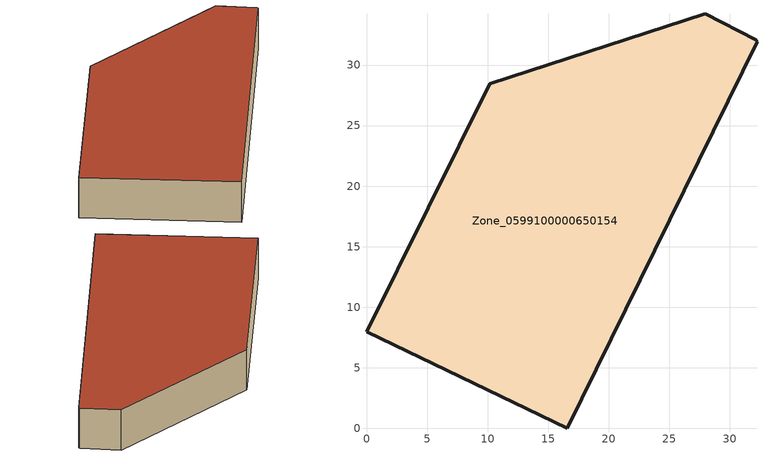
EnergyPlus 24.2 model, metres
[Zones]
Zone_0599100000650154
 floor ground (C_G): 32.25,31.93 16.56,0 0,7.99 10.18,28.45 27.99,34.24 32.15,32.08 z0
 wall outside (C_F): 27.99,34.24 10.18,28.45 0,7.99 16.56,0 32.25,31.93 32.15,32.08 27.99,34.24 z0:5.41
 roof outside (C_R): 32.25,31.93 32.15,32.08 27.99,34.24 10.18,28.45 0,7.99 16.56,0 z5.41
[BUILDING]
Pand.0599100000650154: North Axis=0; Terrain=City; Loads Convergence Tolerance Value=0.04; Temperature Convergence Tolerance Value=0.4; Solar Distribution=FullExterior; Maximum Number of Warmup Days=25; Minimum Number of Warmup Days=1
[Site:Location]
Rotterdam.The.Hague.AP_ZH_NLD Design_Conditions: Latitude=51.96; Longitude=4.45; Time Zone=1; Elevation=-4.5
[SITE:GROUNDTEMPERATURE:BUILDINGSURFACE]
18, 18, 18, 18, 18, 18, 18, 18, 18, 18, 18, 18
[MATERIAL] Thermal Absorptance=0.9; Solar Absorptance=0.7; Visible Absorptance=0.7
Name | Roughness | Thickness | Conductivity | Density | Specific Heat
G.D.1965 | MediumSmooth | 0.15 | 1 | 540 | 1210
F.D.1965 | Rough | 0.3 | 0.857143 | 1920 | 840
R.D.1965 | MediumRough | 0.2 | 0.08 | 1500 | 1000
[CONSTRUCTION]
C_G: G.D.1965
C_F: F.D.1965
C_R: R.D.1965
[ZONE]
Zone_0599100000650154: Type=1; Multiplier=1; Ceiling Height=Autocalculate; Volume=Autocalculate; Floor Area=autocalculate; Part of Total Floor Area=Yes
[ZONEINFILTRATION:DESIGNFLOWRATE]
Infil_Zone_0599100000650154: Zone or ZoneList or Space or SpaceList=Zone_0599100000650154; Schedule=AlwaysOn; Design Flow Rate Calculation Method=Flow/Area; Flow Rate per Floor Area=0.0042; Constant Term Coefficient=1; Temperature Term Coefficient=0; Velocity Term Coefficient=0; Velocity Squared Term Coefficient=0
[HVACTEMPLATE:ZONE:IDEALLOADSAIRSYSTEM]
Zone_0599100000650154: Maximum Heating Supply Air Temperature=50; Minimum Cooling Supply Air Temperature=13; Maximum Heating Supply Air Humidity Ratio=0.0156; Minimum Cooling Supply Air Humidity Ratio=0.0077; Heating Limit=NoLimit; Cooling Limit=NoLimit; Dehumidification Control Type=ConstantSensibleHeatRatio; Cooling Sensible Heat Ratio=0.7; Dehumidification Setpoint=60; Humidification Control Type=None; Humidification Setpoint=30; Outdoor Air Method=None; Outdoor Air Flow Rate per Person=0.00944; Outdoor Air Flow Rate per Zone Floor Area=0; Outdoor Air Flow Rate per Zone=0; Demand Controlled Ventilation Type=None; Outdoor Air Economizer Type=NoEconomizer; Heat Recovery Type=None; Sensible Heat Recovery Effectiveness=0.7; Latent Heat Recovery Effectiveness=0.65
[ZONECONTROL:THERMOSTAT]
ThermostatControl_Zone_0599100000650154: Zone or ZoneList=Zone_0599100000650154; Control Type Schedule=DualSetpointControlType; Control 1=Thermostat_Zone_0599100000650154; Temperature Difference Between Cutout And Setpoint=0
[THERMOSTATSETPOINT:DUALSETPOINT]
Thermostat_Zone_0599100000650154: Heating Setpoint Temperature Schedule=HeatingSetpoint_Zone_0599100000650154; Cooling Setpoint Temperature Schedule=CoolingSetpoint_Zone_0599100000650154
[SCHEDULE:COMPACT]
HeatingSetpoint_Zone_0599100000650154: Through: 12/31, For: AllDays, Until: 24:00, 21
CoolingSetpoint_Zone_0599100000650154: Through: 12/31, For: AllDays, Until: 24:00, 24
DualSetpointControlType: Through: 12/31, For: AllDays, Until: 24:00, 4
AlwaysOn: Through: 12/31, For: AllDays, Until: 24:00, 1
